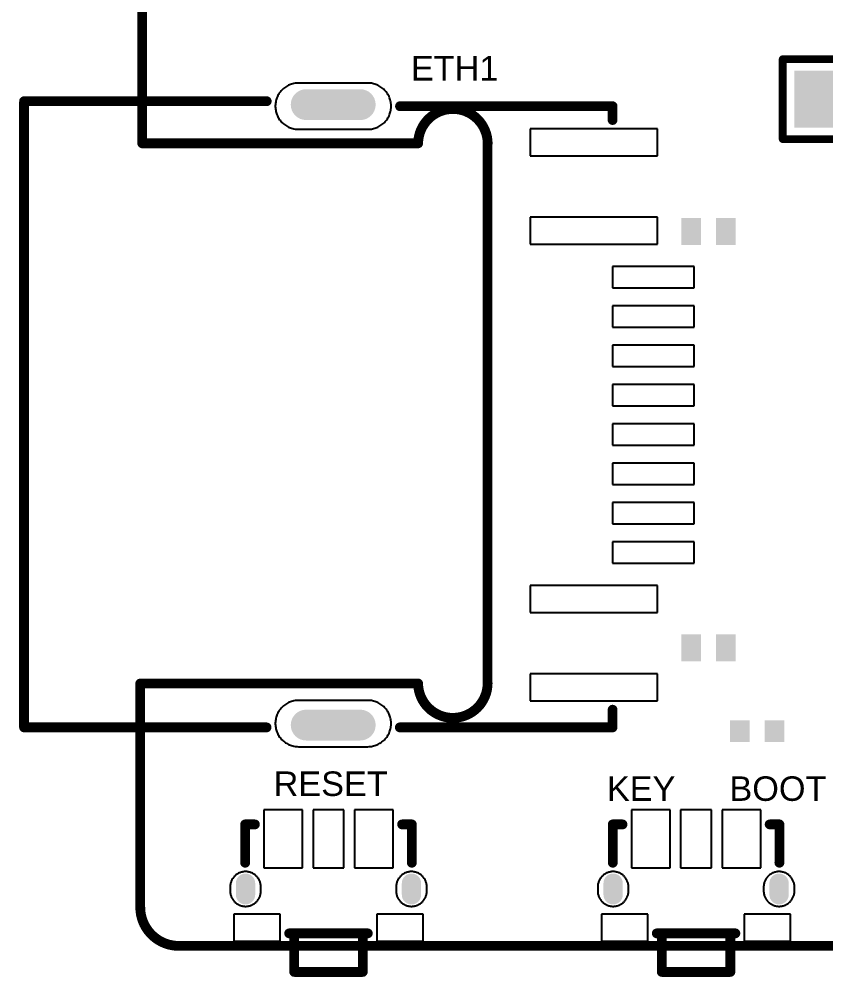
# Model space of a CAD drawing. Header units: inches. Extents: x -3.1 to 90.9, y -0.8 to 60.1.
# Drawn here: x -3.14 to 17.77, y -0.8 to 24.02 of the extents above; entities that cross this region are included whole.
import ezdxf

# ---------------------------------------------------------------- set-up
doc = ezdxf.new("R2010")
doc.units = ezdxf.units.IN
for name, color, linetype in [('Mechanical 1', 6, 'Continuous'), ('Pad Holes', 156, 'Continuous'), ('Top Overlay', 2, 'Continuous'), ('Top Paste', 8, 'Continuous')]:
    doc.layers.add(name, color=color, linetype=linetype)
doc.styles.add('Arial', font='', dxfattribs={"height": 0.2})
doc.styles.get('Arial').set_extended_font_data('Arial')

# ---------------------------------------------------------------- blocks, each defined once
blk = doc.blocks.new('SW_SMD_TS_1084_AR03526_28')
at = {"layer": 'Pad Holes'}
h = blk.add_hatch(color=7, dxfattribs=at)
edge = h.paths.add_edge_path()
edge.add_arc((-2.15, -0.3), 0.25, 180, 360)
edge.add_line((-1.9, -0.3), (-1.9, 0))
edge.add_arc((-2.15, 0), 0.25, 0, 180)
edge.add_line((-2.4, 0), (-2.4, -0.3))
h = blk.add_hatch(color=7, dxfattribs=at)
edge = h.paths.add_edge_path()
edge.add_arc((2.15, -0.3), 0.25, 180, 360)
edge.add_line((2.4, -0.3), (2.4, 0))
edge.add_arc((2.15, 0), 0.25, 0, 180)
edge.add_line((1.9, 0), (1.9, -0.3))
at = {"layer": 'Top Overlay', "const_width": 0.254}
for points in [[(-2.159, 1.524), (-1.906, 1.524)], [(-2.159, 0.531), (-2.159, 1.524)], [(1.906, 1.524), (2.159, 1.524)], [(2.159, 0.531), (2.159, 1.524)], [(-1.019, -1.3), (0.009, -1.3)], [(-0.889, -2.3), (-0.889, -1.3)], [(0.009, -1.3), (1.019, -1.3)], [(0.889, -2.3), (0.889, -1.3)], [(-0.889, -2.3), (0.009, -2.3)], [(0.009, -2.3), (0.889, -2.3)]]:
    blk.add_lwpolyline(points, dxfattribs=at)
at = {"layer": 'Top Overlay', "const_width": 0.127}
for points in [[(-2.223, 1.524, 1), (-2.095, 1.524, 1)], [(-2.223, 1.524, 1), (-2.095, 1.524, 1)], [(-1.97, 1.524, 1), (-1.843, 1.524, 1)], [(1.843, 1.524, 1), (1.97, 1.524, 1)], [(2.095, 1.524, 1), (2.223, 1.524, 1)], [(2.095, 1.524, 1), (2.223, 1.524, 1)], [(-2.223, 0.531, 1), (-2.095, 0.531, 1)], [(2.095, 0.531, 1), (2.223, 0.531, 1)], [(-1.082, -1.3, 1), (-0.955, -1.3, 1)], [(-0.952, -1.3, 1), (-0.826, -1.3, 1)], [(-0.055, -1.3, 1), (0.072, -1.3, 1)], [(-0.055, -1.3, 1), (0.072, -1.3, 1)], [(0.826, -1.3, 1), (0.952, -1.3, 1)], [(0.955, -1.3, 1), (1.082, -1.3, 1)], [(-0.952, -2.3, 1), (-0.826, -2.3, 1)], [(-0.952, -2.3, 1), (-0.826, -2.3, 1)], [(-0.055, -2.3, 1), (0.072, -2.3, 1)], [(-0.055, -2.3, 1), (0.072, -2.3, 1)], [(0.826, -2.3, 1), (0.952, -2.3, 1)], [(0.826, -2.3, 1), (0.952, -2.3, 1)]]:
    blk.add_lwpolyline(points, format="xyb", close=True, dxfattribs=at)
at = {"layer": 'Top Paste'}
for p, q in [((-0.675, 1.9), (-1.675, 1.9)), ((-1.675, 1.9), (-1.675, 0.4)), ((-0.675, 0.4), (-0.675, 1.9)), ((-0.4, 1.9), (-0.4, 1.9)), ((-0.4, 1.9), (-0.4, 0.4)), ((0.4, 1.9), (-0.4, 1.9)), ((0.4, 0.4), (0.4, 1.9)), ((0.675, 1.9), (0.675, 1.9)), ((0.675, 1.9), (0.675, 0.4)), ((1.675, 1.9), (0.675, 1.9)), ((1.675, 0.4), (1.675, 1.9)), ((-2.333, 0.256), (-2.35, 0.246)), ((-2.315, 0.265), (-2.333, 0.256)), ((-2.296, 0.272), (-2.315, 0.265)), ((-2.278, 0.279), (-2.296, 0.272)), ((-2.258, 0.285), (-2.278, 0.279)), ((-2.239, 0.29), (-2.258, 0.285)), ((-2.22, 0.294), (-2.239, 0.29)), ((-2.2, 0.297), (-2.22, 0.294)), ((-2.18, 0.299), (-2.2, 0.297)), ((-2.16, 0.3), (-2.18, 0.299)), ((-2.16, 0.3), (-2.16, 0.3)), ((-2.14, 0.3), (-2.16, 0.3)), ((-2.12, 0.299), (-2.14, 0.3)), ((-2.1, 0.297), (-2.12, 0.299)), ((-2.081, 0.294), (-2.1, 0.297)), ((-2.061, 0.29), (-2.081, 0.294)), ((-2.042, 0.285), (-2.061, 0.29)), ((-2.023, 0.279), (-2.042, 0.285)), ((-2.004, 0.272), (-2.023, 0.279)), ((-1.986, 0.265), (-2.004, 0.272)), ((-1.968, 0.256), (-1.986, 0.265)), ((-1.95, 0.246), (-1.968, 0.256)), ((-1.675, 0.4), (-0.675, 0.4)), ((-0.675, 0.4), (-0.675, 0.4)), ((-0.4, 0.4), (0.4, 0.4)), ((0.675, 0.4), (1.675, 0.4)), ((1.968, 0.256), (1.95, 0.246)), ((1.986, 0.265), (1.968, 0.256)), ((2.004, 0.272), (1.986, 0.265)), ((2.023, 0.279), (2.004, 0.272)), ((2.042, 0.285), (2.023, 0.279)), ((2.061, 0.29), (2.042, 0.285)), ((2.081, 0.294), (2.061, 0.29)), ((2.1, 0.297), (2.081, 0.294)), ((2.12, 0.299), (2.1, 0.297)), ((2.14, 0.3), (2.12, 0.299)), ((2.14, 0.3), (2.14, 0.3)), ((2.16, 0.3), (2.14, 0.3)), ((2.18, 0.299), (2.16, 0.3)), ((2.2, 0.297), (2.18, 0.299)), ((2.22, 0.294), (2.2, 0.297)), ((2.239, 0.29), (2.22, 0.294)), ((2.258, 0.285), (2.239, 0.29)), ((2.278, 0.279), (2.258, 0.285)), ((2.296, 0.272), (2.278, 0.279)), ((2.315, 0.265), (2.296, 0.272)), ((2.333, 0.256), (2.315, 0.265)), ((2.35, 0.246), (2.333, 0.256)), ((-2.532, 0.018), (-2.538, -0.001)), ((-2.526, 0.037), (-2.532, 0.018)), ((-2.519, 0.055), (-2.526, 0.037)), ((-2.51, 0.074), (-2.519, 0.055)), ((-2.501, 0.091), (-2.51, 0.074)), ((-2.491, 0.109), (-2.501, 0.091)), ((-2.481, 0.125), (-2.491, 0.109)), ((-2.469, 0.142), (-2.481, 0.125)), ((-2.457, 0.157), (-2.469, 0.142)), ((-2.443, 0.172), (-2.457, 0.157)), ((-2.429, 0.186), (-2.443, 0.172)), ((-2.415, 0.2), (-2.429, 0.186)), ((-2.4, 0.213), (-2.415, 0.2)), ((-2.384, 0.225), (-2.4, 0.213)), ((-2.367, 0.236), (-2.384, 0.225)), ((-2.35, 0.246), (-2.367, 0.236)), ((-1.933, 0.236), (-1.95, 0.246)), ((-1.917, 0.225), (-1.933, 0.236)), ((-1.901, 0.213), (-1.917, 0.225)), ((-1.885, 0.2), (-1.901, 0.213)), ((-1.871, 0.186), (-1.885, 0.2)), ((-1.857, 0.172), (-1.871, 0.186)), ((-1.844, 0.157), (-1.857, 0.172)), ((-1.831, 0.142), (-1.844, 0.157)), ((-1.82, 0.125), (-1.831, 0.142)), ((-1.809, 0.109), (-1.82, 0.125)), ((-1.799, 0.091), (-1.809, 0.109)), ((-1.79, 0.074), (-1.799, 0.091)), ((-1.782, 0.055), (-1.79, 0.074)), ((-1.774, 0.037), (-1.782, 0.055)), ((-1.768, 0.018), (-1.774, 0.037)), ((-1.762, -0.001), (-1.768, 0.018)), ((1.768, 0.018), (1.762, -0.001)), ((1.774, 0.037), (1.768, 0.018)), ((1.782, 0.055), (1.774, 0.037)), ((1.79, 0.074), (1.782, 0.055)), ((1.799, 0.091), (1.79, 0.074)), ((1.809, 0.109), (1.799, 0.091)), ((1.82, 0.125), (1.809, 0.109)), ((1.831, 0.142), (1.82, 0.125)), ((1.844, 0.157), (1.831, 0.142)), ((1.857, 0.172), (1.844, 0.157)), ((1.871, 0.186), (1.857, 0.172)), ((1.885, 0.2), (1.871, 0.186)), ((1.901, 0.213), (1.885, 0.2)), ((1.917, 0.225), (1.901, 0.213)), ((1.933, 0.236), (1.917, 0.225)), ((1.95, 0.246), (1.933, 0.236)), ((2.367, 0.236), (2.35, 0.246)), ((2.384, 0.225), (2.367, 0.236)), ((2.4, 0.213), (2.384, 0.225)), ((2.415, 0.2), (2.4, 0.213)), ((2.429, 0.186), (2.415, 0.2)), ((2.443, 0.172), (2.429, 0.186)), ((2.457, 0.157), (2.443, 0.172)), ((2.469, 0.142), (2.457, 0.157)), ((2.481, 0.125), (2.469, 0.142)), ((2.491, 0.109), (2.481, 0.125)), ((2.501, 0.091), (2.491, 0.109)), ((2.51, 0.074), (2.501, 0.091)), ((2.519, 0.055), (2.51, 0.074)), ((2.526, 0.037), (2.519, 0.055)), ((2.532, 0.018), (2.526, 0.037)), ((2.538, -0.001), (2.532, 0.018)), ((-2.548, -0.06), (-2.55, -0.08)), ((-2.55, -0.08), (-2.55, -0.1)), ((-2.55, -0.1), (-2.55, -0.2)), ((-2.55, -0.2), (-2.55, -0.22)), ((-2.55, -0.22), (-2.548, -0.24)), ((-2.546, -0.04), (-2.548, -0.06)), ((-2.548, -0.24), (-2.546, -0.26)), ((-2.542, -0.021), (-2.546, -0.04)), ((-2.538, -0.001), (-2.542, -0.021)), ((-1.758, -0.021), (-1.762, -0.001)), ((-1.755, -0.04), (-1.758, -0.021)), ((-1.752, -0.06), (-1.755, -0.04)), ((-1.755, -0.26), (-1.752, -0.24)), ((-1.751, -0.08), (-1.752, -0.06)), ((-1.752, -0.24), (-1.751, -0.22)), ((-1.75, -0.1), (-1.751, -0.08)), ((-1.751, -0.22), (-1.75, -0.2)), ((-1.75, -0.2), (-1.75, -0.1)), ((1.751, -0.08), (1.75, -0.1)), ((1.75, -0.1), (1.75, -0.2)), ((1.75, -0.2), (1.751, -0.22)), ((1.752, -0.06), (1.751, -0.08)), ((1.751, -0.22), (1.752, -0.24)), ((1.755, -0.04), (1.752, -0.06)), ((1.752, -0.24), (1.755, -0.26)), ((1.758, -0.021), (1.755, -0.04)), ((1.762, -0.001), (1.758, -0.021)), ((2.542, -0.021), (2.538, -0.001)), ((2.546, -0.04), (2.542, -0.021)), ((2.548, -0.06), (2.546, -0.04)), ((2.546, -0.26), (2.548, -0.24)), ((2.55, -0.08), (2.548, -0.06)), ((2.548, -0.24), (2.55, -0.22)), ((2.55, -0.1), (2.55, -0.08)), ((2.55, -0.2), (2.55, -0.1)), ((2.55, -0.22), (2.55, -0.2)), ((-2.546, -0.26), (-2.542, -0.279)), ((-2.542, -0.279), (-2.538, -0.299)), ((-2.538, -0.299), (-2.532, -0.318)), ((-2.532, -0.318), (-2.526, -0.337)), ((-2.526, -0.337), (-2.519, -0.355)), ((-2.519, -0.355), (-2.51, -0.374)), ((-2.51, -0.374), (-2.501, -0.391)), ((-2.501, -0.391), (-2.491, -0.409)), ((-2.491, -0.409), (-2.481, -0.425)), ((-2.481, -0.425), (-2.469, -0.442)), ((-2.469, -0.442), (-2.457, -0.457)), ((-2.457, -0.457), (-2.443, -0.472)), ((-2.443, -0.472), (-2.429, -0.486)), ((-2.429, -0.486), (-2.415, -0.5)), ((-1.885, -0.5), (-1.871, -0.486)), ((-1.871, -0.486), (-1.857, -0.472)), ((-1.857, -0.472), (-1.844, -0.457)), ((-1.844, -0.457), (-1.831, -0.442)), ((-1.831, -0.442), (-1.82, -0.425)), ((-1.82, -0.425), (-1.809, -0.409)), ((-1.809, -0.409), (-1.799, -0.391)), ((-1.799, -0.391), (-1.79, -0.374)), ((-1.79, -0.374), (-1.782, -0.355)), ((-1.782, -0.355), (-1.774, -0.337)), ((-1.774, -0.337), (-1.768, -0.318)), ((-1.768, -0.318), (-1.762, -0.299)), ((-1.762, -0.299), (-1.758, -0.279)), ((-1.758, -0.279), (-1.755, -0.26)), ((1.755, -0.26), (1.758, -0.279)), ((1.758, -0.279), (1.762, -0.299)), ((1.762, -0.299), (1.768, -0.318)), ((1.768, -0.318), (1.774, -0.337)), ((1.774, -0.337), (1.782, -0.355)), ((1.782, -0.355), (1.79, -0.374)), ((1.79, -0.374), (1.799, -0.391)), ((1.799, -0.391), (1.809, -0.409)), ((1.809, -0.409), (1.82, -0.425)), ((1.82, -0.425), (1.831, -0.442)), ((1.831, -0.442), (1.844, -0.457)), ((1.844, -0.457), (1.857, -0.472)), ((1.857, -0.472), (1.871, -0.486)), ((1.871, -0.486), (1.885, -0.5)), ((2.415, -0.5), (2.429, -0.486)), ((2.429, -0.486), (2.443, -0.472)), ((2.443, -0.472), (2.457, -0.457)), ((2.457, -0.457), (2.469, -0.442)), ((2.469, -0.442), (2.481, -0.425)), ((2.481, -0.425), (2.491, -0.409)), ((2.491, -0.409), (2.501, -0.391)), ((2.501, -0.391), (2.51, -0.374)), ((2.51, -0.374), (2.519, -0.355)), ((2.519, -0.355), (2.526, -0.337)), ((2.526, -0.337), (2.532, -0.318)), ((2.532, -0.318), (2.538, -0.299)), ((2.538, -0.299), (2.542, -0.279)), ((2.542, -0.279), (2.546, -0.26)), ((-2.415, -0.5), (-2.4, -0.513)), ((-2.4, -0.513), (-2.384, -0.525)), ((-2.384, -0.525), (-2.367, -0.536)), ((-2.367, -0.536), (-2.35, -0.546)), ((-2.35, -0.546), (-2.333, -0.556)), ((-2.333, -0.556), (-2.315, -0.565)), ((-2.315, -0.565), (-2.296, -0.572)), ((-2.296, -0.572), (-2.278, -0.579)), ((-2.278, -0.579), (-2.258, -0.585)), ((-2.258, -0.585), (-2.239, -0.59)), ((-2.239, -0.59), (-2.22, -0.594)), ((-2.22, -0.594), (-2.2, -0.597)), ((-2.2, -0.597), (-2.18, -0.599)), ((-2.18, -0.599), (-2.16, -0.6)), ((-2.16, -0.6), (-2.14, -0.6)), ((-2.14, -0.6), (-2.12, -0.599)), ((-2.12, -0.599), (-2.1, -0.597)), ((-2.1, -0.597), (-2.081, -0.594)), ((-2.081, -0.594), (-2.061, -0.59)), ((-2.061, -0.59), (-2.042, -0.585)), ((-2.042, -0.585), (-2.023, -0.579)), ((-2.023, -0.579), (-2.004, -0.572)), ((-2.004, -0.572), (-1.986, -0.565)), ((-1.986, -0.565), (-1.968, -0.556)), ((-1.968, -0.556), (-1.95, -0.546)), ((-1.95, -0.546), (-1.933, -0.536)), ((-1.933, -0.536), (-1.917, -0.525)), ((-1.917, -0.525), (-1.901, -0.513)), ((-1.901, -0.513), (-1.885, -0.5)), ((1.885, -0.5), (1.901, -0.513)), ((1.901, -0.513), (1.917, -0.525)), ((1.917, -0.525), (1.933, -0.536)), ((1.933, -0.536), (1.95, -0.546)), ((1.95, -0.546), (1.968, -0.556)), ((1.968, -0.556), (1.986, -0.565)), ((1.986, -0.565), (2.004, -0.572)), ((2.004, -0.572), (2.023, -0.579)), ((2.023, -0.579), (2.042, -0.585)), ((2.042, -0.585), (2.061, -0.59)), ((2.061, -0.59), (2.081, -0.594)), ((2.081, -0.594), (2.1, -0.597)), ((2.1, -0.597), (2.12, -0.599)), ((2.12, -0.599), (2.14, -0.6)), ((2.14, -0.6), (2.16, -0.6)), ((2.16, -0.6), (2.18, -0.599)), ((2.18, -0.599), (2.2, -0.597)), ((2.2, -0.597), (2.22, -0.594)), ((2.22, -0.594), (2.239, -0.59)), ((2.239, -0.59), (2.258, -0.585)), ((2.258, -0.585), (2.278, -0.579)), ((2.278, -0.579), (2.296, -0.572)), ((2.296, -0.572), (2.315, -0.565)), ((2.315, -0.565), (2.333, -0.556)), ((2.333, -0.556), (2.35, -0.546)), ((2.35, -0.546), (2.367, -0.536)), ((2.367, -0.536), (2.384, -0.525)), ((2.384, -0.525), (2.4, -0.513)), ((2.4, -0.513), (2.415, -0.5)), ((-2.45, -0.8), (-2.45, -0.8)), ((-2.45, -0.8), (-2.45, -1.5)), ((-1.25, -0.8), (-2.45, -0.8)), ((-1.25, -1.5), (-1.25, -0.8)), ((1.25, -0.8), (1.25, -0.8)), ((1.25, -0.8), (1.25, -1.5)), ((2.45, -0.8), (1.25, -0.8)), ((2.45, -1.5), (2.45, -0.8)), ((-2.45, -1.5), (-1.25, -1.5)), ((1.25, -1.5), (2.45, -1.5))]:
    blk.add_line(p, q, dxfattribs=at)
blk = doc.blocks.new('SW_SMD_TS_1084_AR03526_29')
at = {"layer": 'Pad Holes'}
h = blk.add_hatch(color=7, dxfattribs=at)
edge = h.paths.add_edge_path()
edge.add_arc((-2.15, -0.3), 0.25, 180, 360)
edge.add_line((-1.9, -0.3), (-1.9, 0))
edge.add_arc((-2.15, 0), 0.25, 0, 180)
edge.add_line((-2.4, 0), (-2.4, -0.3))
h = blk.add_hatch(color=7, dxfattribs=at)
edge = h.paths.add_edge_path()
edge.add_arc((2.15, -0.3), 0.25, 180, 360)
edge.add_line((2.4, -0.3), (2.4, 0))
edge.add_arc((2.15, 0), 0.25, 0, 180)
edge.add_line((1.9, 0), (1.9, -0.3))
at = {"layer": 'Top Overlay', "const_width": 0.254}
for points in [[(-2.159, 0.531), (-2.159, 1.524)], [(-2.159, 1.524), (-1.906, 1.524)], [(1.906, 1.524), (2.159, 1.524)], [(2.159, 0.531), (2.159, 1.524)], [(-1.019, -1.3), (0.009, -1.3)], [(-0.889, -2.3), (-0.889, -1.3)], [(0.009, -1.3), (1.019, -1.3)], [(0.889, -2.3), (0.889, -1.3)], [(-0.889, -2.3), (0.009, -2.3)], [(0.009, -2.3), (0.889, -2.3)]]:
    blk.add_lwpolyline(points, dxfattribs=at)
at = {"layer": 'Top Overlay', "const_width": 0.127}
for points in [[(-2.223, 1.524, 1), (-2.095, 1.524, 1)], [(-2.223, 1.524, 1), (-2.095, 1.524, 1)], [(-1.97, 1.524, 1), (-1.843, 1.524, 1)], [(1.843, 1.524, 1), (1.97, 1.524, 1)], [(2.095, 1.524, 1), (2.223, 1.524, 1)], [(2.095, 1.524, 1), (2.223, 1.524, 1)], [(-2.223, 0.531, 1), (-2.095, 0.531, 1)], [(2.095, 0.531, 1), (2.223, 0.531, 1)], [(-1.082, -1.3, 1), (-0.955, -1.3, 1)], [(-0.952, -1.3, 1), (-0.826, -1.3, 1)], [(-0.055, -1.3, 1), (0.072, -1.3, 1)], [(-0.055, -1.3, 1), (0.072, -1.3, 1)], [(0.826, -1.3, 1), (0.952, -1.3, 1)], [(0.955, -1.3, 1), (1.082, -1.3, 1)], [(-0.952, -2.3, 1), (-0.826, -2.3, 1)], [(-0.952, -2.3, 1), (-0.826, -2.3, 1)], [(-0.055, -2.3, 1), (0.072, -2.3, 1)], [(-0.055, -2.3, 1), (0.072, -2.3, 1)], [(0.826, -2.3, 1), (0.952, -2.3, 1)], [(0.826, -2.3, 1), (0.952, -2.3, 1)]]:
    blk.add_lwpolyline(points, format="xyb", close=True, dxfattribs=at)
at = {"layer": 'Top Paste'}
for p, q in [((-0.675, 1.9), (-1.675, 1.9)), ((-1.675, 1.9), (-1.675, 0.4)), ((-0.675, 0.4), (-0.675, 1.9)), ((-0.4, 1.9), (-0.4, 1.9)), ((-0.4, 1.9), (-0.4, 0.4)), ((0.4, 1.9), (-0.4, 1.9)), ((0.4, 0.4), (0.4, 1.9)), ((0.675, 1.9), (0.675, 1.9)), ((0.675, 1.9), (0.675, 0.4)), ((1.675, 1.9), (0.675, 1.9)), ((1.675, 0.4), (1.675, 1.9)), ((-2.333, 0.256), (-2.35, 0.246)), ((-2.315, 0.265), (-2.333, 0.256)), ((-2.296, 0.272), (-2.315, 0.265)), ((-2.278, 0.279), (-2.296, 0.272)), ((-2.258, 0.285), (-2.278, 0.279)), ((-2.239, 0.29), (-2.258, 0.285)), ((-2.22, 0.294), (-2.239, 0.29)), ((-2.2, 0.297), (-2.22, 0.294)), ((-2.18, 0.299), (-2.2, 0.297)), ((-2.16, 0.3), (-2.18, 0.299)), ((-2.16, 0.3), (-2.16, 0.3)), ((-2.14, 0.3), (-2.16, 0.3)), ((-2.12, 0.299), (-2.14, 0.3)), ((-2.1, 0.297), (-2.12, 0.299)), ((-2.081, 0.294), (-2.1, 0.297)), ((-2.061, 0.29), (-2.081, 0.294)), ((-2.042, 0.285), (-2.061, 0.29)), ((-2.023, 0.279), (-2.042, 0.285)), ((-2.004, 0.272), (-2.023, 0.279)), ((-1.986, 0.265), (-2.004, 0.272)), ((-1.968, 0.256), (-1.986, 0.265)), ((-1.95, 0.246), (-1.968, 0.256)), ((-1.675, 0.4), (-0.675, 0.4)), ((-0.675, 0.4), (-0.675, 0.4)), ((-0.4, 0.4), (0.4, 0.4)), ((0.675, 0.4), (1.675, 0.4)), ((1.968, 0.256), (1.95, 0.246)), ((1.986, 0.265), (1.968, 0.256)), ((2.004, 0.272), (1.986, 0.265)), ((2.023, 0.279), (2.004, 0.272)), ((2.042, 0.285), (2.023, 0.279)), ((2.061, 0.29), (2.042, 0.285)), ((2.081, 0.294), (2.061, 0.29)), ((2.1, 0.297), (2.081, 0.294)), ((2.12, 0.299), (2.1, 0.297)), ((2.14, 0.3), (2.12, 0.299)), ((2.14, 0.3), (2.14, 0.3)), ((2.16, 0.3), (2.14, 0.3)), ((2.18, 0.299), (2.16, 0.3)), ((2.2, 0.297), (2.18, 0.299)), ((2.22, 0.294), (2.2, 0.297)), ((2.239, 0.29), (2.22, 0.294)), ((2.258, 0.285), (2.239, 0.29)), ((2.278, 0.279), (2.258, 0.285)), ((2.296, 0.272), (2.278, 0.279)), ((2.315, 0.265), (2.296, 0.272)), ((2.333, 0.256), (2.315, 0.265)), ((2.35, 0.246), (2.333, 0.256)), ((-2.532, 0.018), (-2.538, -0.001)), ((-2.526, 0.037), (-2.532, 0.018)), ((-2.519, 0.055), (-2.526, 0.037)), ((-2.51, 0.074), (-2.519, 0.055)), ((-2.501, 0.091), (-2.51, 0.074)), ((-2.491, 0.109), (-2.501, 0.091)), ((-2.481, 0.125), (-2.491, 0.109)), ((-2.469, 0.142), (-2.481, 0.125)), ((-2.457, 0.157), (-2.469, 0.142)), ((-2.443, 0.172), (-2.457, 0.157)), ((-2.429, 0.186), (-2.443, 0.172)), ((-2.415, 0.2), (-2.429, 0.186)), ((-2.4, 0.213), (-2.415, 0.2)), ((-2.384, 0.225), (-2.4, 0.213)), ((-2.367, 0.236), (-2.384, 0.225)), ((-2.35, 0.246), (-2.367, 0.236)), ((-1.933, 0.236), (-1.95, 0.246)), ((-1.917, 0.225), (-1.933, 0.236)), ((-1.901, 0.213), (-1.917, 0.225)), ((-1.885, 0.2), (-1.901, 0.213)), ((-1.871, 0.186), (-1.885, 0.2)), ((-1.857, 0.172), (-1.871, 0.186)), ((-1.844, 0.157), (-1.857, 0.172)), ((-1.831, 0.142), (-1.844, 0.157)), ((-1.82, 0.125), (-1.831, 0.142)), ((-1.809, 0.109), (-1.82, 0.125)), ((-1.799, 0.091), (-1.809, 0.109)), ((-1.79, 0.074), (-1.799, 0.091)), ((-1.782, 0.055), (-1.79, 0.074)), ((-1.774, 0.037), (-1.782, 0.055)), ((-1.768, 0.018), (-1.774, 0.037)), ((-1.762, -0.001), (-1.768, 0.018)), ((1.768, 0.018), (1.762, -0.001)), ((1.774, 0.037), (1.768, 0.018)), ((1.782, 0.055), (1.774, 0.037)), ((1.79, 0.074), (1.782, 0.055)), ((1.799, 0.091), (1.79, 0.074)), ((1.809, 0.109), (1.799, 0.091)), ((1.82, 0.125), (1.809, 0.109)), ((1.831, 0.142), (1.82, 0.125)), ((1.844, 0.157), (1.831, 0.142)), ((1.857, 0.172), (1.844, 0.157)), ((1.871, 0.186), (1.857, 0.172)), ((1.885, 0.2), (1.871, 0.186)), ((1.901, 0.213), (1.885, 0.2)), ((1.917, 0.225), (1.901, 0.213)), ((1.933, 0.236), (1.917, 0.225)), ((1.95, 0.246), (1.933, 0.236)), ((2.367, 0.236), (2.35, 0.246)), ((2.384, 0.225), (2.367, 0.236)), ((2.4, 0.213), (2.384, 0.225)), ((2.415, 0.2), (2.4, 0.213)), ((2.429, 0.186), (2.415, 0.2)), ((2.443, 0.172), (2.429, 0.186)), ((2.457, 0.157), (2.443, 0.172)), ((2.469, 0.142), (2.457, 0.157)), ((2.481, 0.125), (2.469, 0.142)), ((2.491, 0.109), (2.481, 0.125)), ((2.501, 0.091), (2.491, 0.109)), ((2.51, 0.074), (2.501, 0.091)), ((2.519, 0.055), (2.51, 0.074)), ((2.526, 0.037), (2.519, 0.055)), ((2.532, 0.018), (2.526, 0.037)), ((2.538, -0.001), (2.532, 0.018)), ((-2.548, -0.06), (-2.55, -0.08)), ((-2.55, -0.08), (-2.55, -0.1)), ((-2.55, -0.1), (-2.55, -0.2)), ((-2.55, -0.2), (-2.55, -0.22)), ((-2.55, -0.22), (-2.548, -0.24)), ((-2.546, -0.04), (-2.548, -0.06)), ((-2.548, -0.24), (-2.546, -0.26)), ((-2.542, -0.021), (-2.546, -0.04)), ((-2.538, -0.001), (-2.542, -0.021)), ((-1.758, -0.021), (-1.762, -0.001)), ((-1.755, -0.04), (-1.758, -0.021)), ((-1.752, -0.06), (-1.755, -0.04)), ((-1.755, -0.26), (-1.752, -0.24)), ((-1.751, -0.08), (-1.752, -0.06)), ((-1.752, -0.24), (-1.751, -0.22)), ((-1.75, -0.1), (-1.751, -0.08)), ((-1.751, -0.22), (-1.75, -0.2)), ((-1.75, -0.2), (-1.75, -0.1)), ((1.751, -0.08), (1.75, -0.1)), ((1.75, -0.1), (1.75, -0.2)), ((1.75, -0.2), (1.751, -0.22)), ((1.752, -0.06), (1.751, -0.08)), ((1.751, -0.22), (1.752, -0.24)), ((1.755, -0.04), (1.752, -0.06)), ((1.752, -0.24), (1.755, -0.26)), ((1.758, -0.021), (1.755, -0.04)), ((1.762, -0.001), (1.758, -0.021)), ((2.542, -0.021), (2.538, -0.001)), ((2.546, -0.04), (2.542, -0.021)), ((2.548, -0.06), (2.546, -0.04)), ((2.546, -0.26), (2.548, -0.24)), ((2.55, -0.08), (2.548, -0.06)), ((2.548, -0.24), (2.55, -0.22)), ((2.55, -0.1), (2.55, -0.08)), ((2.55, -0.2), (2.55, -0.1)), ((2.55, -0.22), (2.55, -0.2)), ((-2.546, -0.26), (-2.542, -0.279)), ((-2.542, -0.279), (-2.538, -0.299)), ((-2.538, -0.299), (-2.532, -0.318)), ((-2.532, -0.318), (-2.526, -0.337)), ((-2.526, -0.337), (-2.519, -0.355)), ((-2.519, -0.355), (-2.51, -0.374)), ((-2.51, -0.374), (-2.501, -0.391)), ((-2.501, -0.391), (-2.491, -0.409)), ((-2.491, -0.409), (-2.481, -0.425)), ((-2.481, -0.425), (-2.469, -0.442)), ((-2.469, -0.442), (-2.457, -0.457)), ((-2.457, -0.457), (-2.443, -0.472)), ((-2.443, -0.472), (-2.429, -0.486)), ((-2.429, -0.486), (-2.415, -0.5)), ((-1.885, -0.5), (-1.871, -0.486)), ((-1.871, -0.486), (-1.857, -0.472)), ((-1.857, -0.472), (-1.844, -0.457)), ((-1.844, -0.457), (-1.831, -0.442)), ((-1.831, -0.442), (-1.82, -0.425)), ((-1.82, -0.425), (-1.809, -0.409)), ((-1.809, -0.409), (-1.799, -0.391)), ((-1.799, -0.391), (-1.79, -0.374)), ((-1.79, -0.374), (-1.782, -0.355)), ((-1.782, -0.355), (-1.774, -0.337)), ((-1.774, -0.337), (-1.768, -0.318)), ((-1.768, -0.318), (-1.762, -0.299)), ((-1.762, -0.299), (-1.758, -0.279)), ((-1.758, -0.279), (-1.755, -0.26)), ((1.755, -0.26), (1.758, -0.279)), ((1.758, -0.279), (1.762, -0.299)), ((1.762, -0.299), (1.768, -0.318)), ((1.768, -0.318), (1.774, -0.337)), ((1.774, -0.337), (1.782, -0.355)), ((1.782, -0.355), (1.79, -0.374)), ((1.79, -0.374), (1.799, -0.391)), ((1.799, -0.391), (1.809, -0.409)), ((1.809, -0.409), (1.82, -0.425)), ((1.82, -0.425), (1.831, -0.442)), ((1.831, -0.442), (1.844, -0.457)), ((1.844, -0.457), (1.857, -0.472)), ((1.857, -0.472), (1.871, -0.486)), ((1.871, -0.486), (1.885, -0.5)), ((2.415, -0.5), (2.429, -0.486)), ((2.429, -0.486), (2.443, -0.472)), ((2.443, -0.472), (2.457, -0.457)), ((2.457, -0.457), (2.469, -0.442)), ((2.469, -0.442), (2.481, -0.425)), ((2.481, -0.425), (2.491, -0.409)), ((2.491, -0.409), (2.501, -0.391)), ((2.501, -0.391), (2.51, -0.374)), ((2.51, -0.374), (2.519, -0.355)), ((2.519, -0.355), (2.526, -0.337)), ((2.526, -0.337), (2.532, -0.318)), ((2.532, -0.318), (2.538, -0.299)), ((2.538, -0.299), (2.542, -0.279)), ((2.542, -0.279), (2.546, -0.26)), ((-2.415, -0.5), (-2.4, -0.513)), ((-2.4, -0.513), (-2.384, -0.525)), ((-2.384, -0.525), (-2.367, -0.536)), ((-2.367, -0.536), (-2.35, -0.546)), ((-2.35, -0.546), (-2.333, -0.556)), ((-2.333, -0.556), (-2.315, -0.565)), ((-2.315, -0.565), (-2.296, -0.572)), ((-2.296, -0.572), (-2.278, -0.579)), ((-2.278, -0.579), (-2.258, -0.585)), ((-2.258, -0.585), (-2.239, -0.59)), ((-2.239, -0.59), (-2.22, -0.594)), ((-2.22, -0.594), (-2.2, -0.597)), ((-2.2, -0.597), (-2.18, -0.599)), ((-2.18, -0.599), (-2.16, -0.6)), ((-2.16, -0.6), (-2.14, -0.6)), ((-2.14, -0.6), (-2.12, -0.599)), ((-2.12, -0.599), (-2.1, -0.597)), ((-2.1, -0.597), (-2.081, -0.594)), ((-2.081, -0.594), (-2.061, -0.59)), ((-2.061, -0.59), (-2.042, -0.585)), ((-2.042, -0.585), (-2.023, -0.579)), ((-2.023, -0.579), (-2.004, -0.572)), ((-2.004, -0.572), (-1.986, -0.565)), ((-1.986, -0.565), (-1.968, -0.556)), ((-1.968, -0.556), (-1.95, -0.546)), ((-1.95, -0.546), (-1.933, -0.536)), ((-1.933, -0.536), (-1.917, -0.525)), ((-1.917, -0.525), (-1.901, -0.513)), ((-1.901, -0.513), (-1.885, -0.5)), ((1.885, -0.5), (1.901, -0.513)), ((1.901, -0.513), (1.917, -0.525)), ((1.917, -0.525), (1.933, -0.536)), ((1.933, -0.536), (1.95, -0.546)), ((1.95, -0.546), (1.968, -0.556)), ((1.968, -0.556), (1.986, -0.565)), ((1.986, -0.565), (2.004, -0.572)), ((2.004, -0.572), (2.023, -0.579)), ((2.023, -0.579), (2.042, -0.585)), ((2.042, -0.585), (2.061, -0.59)), ((2.061, -0.59), (2.081, -0.594)), ((2.081, -0.594), (2.1, -0.597)), ((2.1, -0.597), (2.12, -0.599)), ((2.12, -0.599), (2.14, -0.6)), ((2.14, -0.6), (2.16, -0.6)), ((2.16, -0.6), (2.18, -0.599)), ((2.18, -0.599), (2.2, -0.597)), ((2.2, -0.597), (2.22, -0.594)), ((2.22, -0.594), (2.239, -0.59)), ((2.239, -0.59), (2.258, -0.585)), ((2.258, -0.585), (2.278, -0.579)), ((2.278, -0.579), (2.296, -0.572)), ((2.296, -0.572), (2.315, -0.565)), ((2.315, -0.565), (2.333, -0.556)), ((2.333, -0.556), (2.35, -0.546)), ((2.35, -0.546), (2.367, -0.536)), ((2.367, -0.536), (2.384, -0.525)), ((2.384, -0.525), (2.4, -0.513)), ((2.4, -0.513), (2.415, -0.5)), ((-2.45, -0.8), (-2.45, -0.8)), ((-2.45, -0.8), (-2.45, -1.5)), ((-1.25, -0.8), (-2.45, -0.8)), ((-1.25, -1.5), (-1.25, -0.8)), ((1.25, -0.8), (1.25, -0.8)), ((1.25, -0.8), (1.25, -1.5)), ((2.45, -0.8), (1.25, -0.8)), ((2.45, -1.5), (2.45, -0.8)), ((-2.45, -1.5), (-1.25, -1.5)), ((1.25, -1.5), (2.45, -1.5))]:
    blk.add_line(p, q, dxfattribs=at)
blk = doc.blocks.new('RJ45_TH_FC_CB4_2YGSMTNL_95')
at = {"layer": 'Pad Holes'}
h = blk.add_hatch(color=7, dxfattribs=at)
edge = h.paths.add_edge_path()
edge.add_arc((-8.04, 3.447), 0.4, 180, 360)
edge.add_line((-7.64, 3.447), (-7.64, 4.847))
edge.add_arc((-8.04, 4.847), 0.4, 0, 180)
edge.add_line((-8.44, 4.847), (-8.44, 3.447))
h = blk.add_hatch(color=7, dxfattribs=at)
edge = h.paths.add_edge_path()
edge.add_arc((8.04, 3.447), 0.4, 180, 360)
edge.add_line((8.44, 3.447), (8.44, 4.847))
edge.add_arc((8.04, 4.847), 0.4, 0, 180)
edge.add_line((7.64, 4.847), (7.64, 3.447))
at = {"layer": 'Top Overlay', "const_width": 0.254}
for points in [[(-8.1, 12.158), (8.1, 12.158)], [(-8.1, 12.158), (-8.1, 5.874)], [(8.128, 12.158), (8.128, 5.87)], [(-8.1, 2.421), (-8.1, -3.092)], [(8, 2.416), (8, -3.092)], [(-8.1, -3.092), (-7.641, -3.092)], [(7.641, -3.092), (8, -3.092)]]:
    blk.add_lwpolyline(points, dxfattribs=at)
at = {"layer": 'Top Overlay', "const_width": 0.127}
for points in [[(-8.163, 12.158, 1), (-8.036, 12.158, 1)], [(-8.163, 12.158, 1), (-8.036, 12.158, 1)], [(8.036, 12.158, 1), (8.163, 12.158, 1)], [(8.065, 12.158, 1), (8.192, 12.158, 1)], [(-8.163, 5.874, 1), (-8.036, 5.874, 1)], [(8.065, 5.87, 1), (8.192, 5.87, 1)], [(-8.163, 2.421, 1), (-8.036, 2.421, 1)], [(7.936, 2.416, 1), (8.063, 2.416, 1)], [(-8.163, -3.092, 1), (-8.036, -3.092, 1)], [(-8.163, -3.092, 1), (-8.036, -3.092, 1)], [(-7.705, -3.092, 1), (-7.578, -3.092, 1)], [(7.578, -3.092, 1), (7.705, -3.092, 1)], [(7.936, -3.092, 1), (8.063, -3.092, 1)], [(7.936, -3.092, 1), (8.063, -3.092, 1)]]:
    blk.add_lwpolyline(points, format="xyb", close=True, dxfattribs=at)
at = {"layer": 'Top Paste'}
for p, q in [((-8.419, 5.477), (-8.44, 5.456)), ((-8.397, 5.497), (-8.419, 5.477)), ((-8.374, 5.517), (-8.397, 5.497)), ((-8.35, 5.535), (-8.374, 5.517)), ((-8.326, 5.552), (-8.35, 5.535)), ((-8.3, 5.567), (-8.326, 5.552)), ((-8.274, 5.581), (-8.3, 5.567)), ((-8.247, 5.594), (-8.274, 5.581)), ((-8.219, 5.606), (-8.247, 5.594)), ((-8.191, 5.616), (-8.219, 5.606)), ((-8.163, 5.625), (-8.191, 5.616)), ((-8.134, 5.632), (-8.163, 5.625)), ((-8.104, 5.638), (-8.134, 5.632)), ((-8.075, 5.643), (-8.104, 5.638)), ((-8.045, 5.646), (-8.075, 5.643)), ((-8.015, 5.647), (-8.045, 5.646)), ((-7.985, 5.647), (-8.015, 5.647)), ((-7.955, 5.646), (-7.985, 5.647)), ((-7.955, 5.646), (-7.955, 5.646)), ((-7.925, 5.643), (-7.955, 5.646)), ((-7.896, 5.638), (-7.925, 5.643)), ((-7.866, 5.632), (-7.896, 5.638)), ((-7.837, 5.625), (-7.866, 5.632)), ((-7.809, 5.616), (-7.837, 5.625)), ((-7.781, 5.606), (-7.809, 5.616)), ((-7.753, 5.594), (-7.781, 5.606)), ((-7.726, 5.581), (-7.753, 5.594)), ((-7.7, 5.567), (-7.726, 5.581)), ((-7.674, 5.552), (-7.7, 5.567)), ((-7.65, 5.535), (-7.674, 5.552)), ((-7.626, 5.517), (-7.65, 5.535)), ((-7.603, 5.497), (-7.626, 5.517)), ((-7.581, 5.477), (-7.603, 5.497)), ((-7.56, 5.456), (-7.581, 5.477)), ((7.581, 5.477), (7.56, 5.456)), ((7.603, 5.497), (7.581, 5.477)), ((7.626, 5.517), (7.603, 5.497)), ((7.65, 5.535), (7.626, 5.517)), ((7.674, 5.552), (7.65, 5.535)), ((7.7, 5.567), (7.674, 5.552)), ((7.726, 5.581), (7.7, 5.567)), ((7.753, 5.594), (7.726, 5.581)), ((7.781, 5.606), (7.753, 5.594)), ((7.809, 5.616), (7.781, 5.606)), ((7.837, 5.625), (7.809, 5.616)), ((7.866, 5.632), (7.837, 5.625)), ((7.896, 5.638), (7.866, 5.632)), ((7.925, 5.643), (7.896, 5.638)), ((7.955, 5.646), (7.925, 5.643)), ((7.985, 5.647), (7.955, 5.646)), ((8.015, 5.647), (7.985, 5.647)), ((8.045, 5.646), (8.015, 5.647)), ((8.045, 5.646), (8.045, 5.646)), ((8.075, 5.643), (8.045, 5.646)), ((8.104, 5.638), (8.075, 5.643)), ((8.133, 5.632), (8.104, 5.638)), ((8.162, 5.625), (8.133, 5.632)), ((8.191, 5.616), (8.162, 5.625)), ((8.219, 5.606), (8.191, 5.616)), ((8.247, 5.594), (8.219, 5.606)), ((8.274, 5.581), (8.247, 5.594)), ((8.3, 5.567), (8.274, 5.581)), ((8.325, 5.552), (8.3, 5.567)), ((8.35, 5.535), (8.325, 5.552)), ((8.374, 5.517), (8.35, 5.535)), ((8.397, 5.497), (8.374, 5.517)), ((8.419, 5.477), (8.397, 5.497)), ((8.44, 5.456), (8.419, 5.477)), ((-8.573, 5.224), (-8.581, 5.196)), ((-8.564, 5.253), (-8.573, 5.224)), ((-8.553, 5.281), (-8.564, 5.253)), ((-8.541, 5.308), (-8.553, 5.281)), ((-8.527, 5.334), (-8.541, 5.308)), ((-8.512, 5.36), (-8.527, 5.334)), ((-8.496, 5.385), (-8.512, 5.36)), ((-8.478, 5.41), (-8.496, 5.385)), ((-8.46, 5.433), (-8.478, 5.41)), ((-8.44, 5.456), (-8.46, 5.433)), ((-7.54, 5.433), (-7.56, 5.456)), ((-7.522, 5.41), (-7.54, 5.433)), ((-7.504, 5.385), (-7.522, 5.41)), ((-7.488, 5.36), (-7.504, 5.385)), ((-7.473, 5.334), (-7.488, 5.36)), ((-7.459, 5.308), (-7.473, 5.334)), ((-7.447, 5.281), (-7.459, 5.308)), ((-7.436, 5.253), (-7.447, 5.281)), ((-7.427, 5.224), (-7.436, 5.253)), ((-7.419, 5.196), (-7.427, 5.224)), ((7.427, 5.224), (7.419, 5.196)), ((7.436, 5.253), (7.427, 5.224)), ((7.447, 5.281), (7.436, 5.253)), ((7.459, 5.308), (7.447, 5.281)), ((7.473, 5.334), (7.459, 5.308)), ((7.488, 5.36), (7.473, 5.334)), ((7.504, 5.385), (7.488, 5.36)), ((7.522, 5.41), (7.504, 5.385)), ((7.54, 5.433), (7.522, 5.41)), ((7.56, 5.456), (7.54, 5.433)), ((8.46, 5.433), (8.44, 5.456)), ((8.478, 5.41), (8.46, 5.433)), ((8.496, 5.385), (8.478, 5.41)), ((8.512, 5.36), (8.496, 5.385)), ((8.527, 5.334), (8.512, 5.36)), ((8.541, 5.308), (8.527, 5.334)), ((8.553, 5.281), (8.541, 5.308)), ((8.564, 5.253), (8.553, 5.281)), ((8.573, 5.224), (8.564, 5.253)), ((8.581, 5.196), (8.573, 5.224)), ((-8.599, 5.077), (-8.6, 5.048)), ((-8.6, 5.048), (-8.6, 3.248)), ((-8.597, 5.107), (-8.599, 5.077)), ((-8.593, 5.137), (-8.597, 5.107)), ((-8.588, 5.166), (-8.593, 5.137)), ((-8.581, 5.196), (-8.588, 5.166)), ((-7.412, 5.166), (-7.419, 5.196)), ((-7.407, 5.137), (-7.412, 5.166)), ((-7.403, 5.107), (-7.407, 5.137)), ((-7.401, 5.077), (-7.403, 5.107)), ((-7.4, 5.048), (-7.401, 5.077)), ((-7.4, 3.248), (-7.4, 5.048)), ((7.401, 5.077), (7.4, 5.048)), ((7.4, 5.048), (7.4, 3.248)), ((7.403, 5.107), (7.401, 5.077)), ((7.407, 5.137), (7.403, 5.107)), ((7.412, 5.166), (7.407, 5.137)), ((7.419, 5.196), (7.412, 5.166)), ((8.588, 5.166), (8.581, 5.196)), ((8.593, 5.137), (8.588, 5.166)), ((8.597, 5.107), (8.593, 5.137)), ((8.599, 5.077), (8.597, 5.107)), ((8.6, 5.048), (8.599, 5.077)), ((8.6, 3.248), (8.6, 5.048)), ((-8.6, 3.248), (-8.599, 3.218)), ((-7.401, 3.218), (-7.4, 3.248)), ((7.4, 3.248), (7.401, 3.218)), ((8.599, 3.218), (8.6, 3.248)), ((-8.599, 3.218), (-8.597, 3.188)), ((-8.597, 3.188), (-8.593, 3.158)), ((-8.593, 3.158), (-8.588, 3.129)), ((-8.588, 3.129), (-8.581, 3.099)), ((-8.581, 3.099), (-8.573, 3.071)), ((-8.573, 3.071), (-8.564, 3.042)), ((-8.564, 3.042), (-8.553, 3.014)), ((-8.553, 3.014), (-8.541, 2.987)), ((-8.541, 2.987), (-8.527, 2.961)), ((-7.473, 2.961), (-7.459, 2.987)), ((-7.459, 2.987), (-7.447, 3.014)), ((-7.447, 3.014), (-7.436, 3.042)), ((-7.436, 3.042), (-7.427, 3.071)), ((-7.427, 3.071), (-7.419, 3.099)), ((-7.419, 3.099), (-7.412, 3.129)), ((-7.412, 3.129), (-7.407, 3.158)), ((-7.407, 3.158), (-7.403, 3.188)), ((-7.403, 3.188), (-7.401, 3.218)), ((7.401, 3.218), (7.403, 3.188)), ((7.403, 3.188), (7.407, 3.158)), ((7.407, 3.158), (7.412, 3.129)), ((7.412, 3.129), (7.419, 3.099)), ((7.419, 3.099), (7.427, 3.071)), ((7.427, 3.071), (7.436, 3.042)), ((7.436, 3.042), (7.447, 3.014)), ((7.447, 3.014), (7.459, 2.987)), ((7.459, 2.987), (7.473, 2.961)), ((8.527, 2.961), (8.541, 2.987)), ((8.541, 2.987), (8.553, 3.014)), ((8.553, 3.014), (8.564, 3.042)), ((8.564, 3.042), (8.573, 3.071)), ((8.573, 3.071), (8.581, 3.099)), ((8.581, 3.099), (8.588, 3.129)), ((8.588, 3.129), (8.593, 3.158)), ((8.593, 3.158), (8.597, 3.188)), ((8.597, 3.188), (8.599, 3.218)), ((-8.527, 2.961), (-8.512, 2.935)), ((-8.512, 2.935), (-8.496, 2.91)), ((-8.496, 2.91), (-8.478, 2.885)), ((-8.478, 2.885), (-8.46, 2.862)), ((-8.46, 2.862), (-8.44, 2.839)), ((-8.44, 2.839), (-8.419, 2.818)), ((-8.419, 2.818), (-8.397, 2.798)), ((-8.397, 2.798), (-8.374, 2.778)), ((-8.374, 2.778), (-8.35, 2.76)), ((-8.35, 2.76), (-8.326, 2.743)), ((-8.326, 2.743), (-8.3, 2.728)), ((-7.7, 2.728), (-7.674, 2.743)), ((-7.674, 2.743), (-7.65, 2.76)), ((-7.65, 2.76), (-7.626, 2.778)), ((-7.626, 2.778), (-7.603, 2.798)), ((-7.603, 2.798), (-7.581, 2.818)), ((-7.581, 2.818), (-7.56, 2.839)), ((-7.56, 2.839), (-7.54, 2.862)), ((-7.54, 2.862), (-7.522, 2.885)), ((-7.522, 2.885), (-7.504, 2.91)), ((-7.504, 2.91), (-7.488, 2.935)), ((-7.488, 2.935), (-7.473, 2.961)), ((7.473, 2.961), (7.488, 2.935)), ((7.488, 2.935), (7.504, 2.91)), ((7.504, 2.91), (7.522, 2.885)), ((7.522, 2.885), (7.54, 2.862)), ((7.54, 2.862), (7.56, 2.839)), ((7.56, 2.839), (7.581, 2.818)), ((7.581, 2.818), (7.603, 2.798)), ((7.603, 2.798), (7.626, 2.778)), ((7.626, 2.778), (7.65, 2.76)), ((7.65, 2.76), (7.674, 2.743)), ((7.674, 2.743), (7.7, 2.728)), ((8.3, 2.728), (8.325, 2.743)), ((8.325, 2.743), (8.35, 2.76)), ((8.35, 2.76), (8.374, 2.778)), ((8.374, 2.778), (8.397, 2.798)), ((8.397, 2.798), (8.419, 2.818)), ((8.419, 2.818), (8.44, 2.839)), ((8.44, 2.839), (8.46, 2.862)), ((8.46, 2.862), (8.478, 2.885)), ((8.478, 2.885), (8.496, 2.91)), ((8.496, 2.91), (8.512, 2.935)), ((8.512, 2.935), (8.527, 2.961)), ((-8.3, 2.728), (-8.274, 2.714)), ((-8.274, 2.714), (-8.247, 2.701)), ((-8.247, 2.701), (-8.219, 2.689)), ((-8.219, 2.689), (-8.191, 2.679)), ((-8.191, 2.679), (-8.163, 2.67)), ((-8.163, 2.67), (-8.134, 2.663)), ((-8.134, 2.663), (-8.104, 2.657)), ((-8.104, 2.657), (-8.075, 2.652)), ((-8.075, 2.652), (-8.045, 2.649)), ((-8.045, 2.649), (-8.015, 2.648)), ((-8.015, 2.648), (-7.985, 2.648)), ((-7.985, 2.648), (-7.955, 2.649)), ((-7.955, 2.649), (-7.925, 2.652)), ((-7.925, 2.652), (-7.896, 2.657)), ((-7.896, 2.657), (-7.866, 2.663)), ((-7.866, 2.663), (-7.837, 2.67)), ((-7.837, 2.67), (-7.809, 2.679)), ((-7.809, 2.679), (-7.781, 2.689)), ((-7.781, 2.689), (-7.753, 2.701)), ((-7.753, 2.701), (-7.726, 2.714)), ((-7.726, 2.714), (-7.7, 2.728)), ((7.7, 2.728), (7.726, 2.714)), ((7.726, 2.714), (7.753, 2.701)), ((7.753, 2.701), (7.781, 2.689)), ((7.781, 2.689), (7.809, 2.679)), ((7.809, 2.679), (7.837, 2.67)), ((7.837, 2.67), (7.866, 2.663)), ((7.866, 2.663), (7.896, 2.657)), ((7.896, 2.657), (7.925, 2.652)), ((7.925, 2.652), (7.955, 2.649)), ((7.955, 2.649), (7.985, 2.648)), ((7.985, 2.648), (8.015, 2.648)), ((8.015, 2.648), (8.045, 2.649)), ((8.045, 2.649), (8.075, 2.652)), ((8.075, 2.652), (8.104, 2.657)), ((8.104, 2.657), (8.133, 2.663)), ((8.133, 2.663), (8.162, 2.67)), ((8.162, 2.67), (8.191, 2.679)), ((8.191, 2.679), (8.219, 2.689)), ((8.219, 2.689), (8.247, 2.701)), ((8.247, 2.701), (8.274, 2.714)), ((8.274, 2.714), (8.3, 2.728)), ((-7.41, -0.953), (-7.41, -0.953)), ((-7.41, -0.953), (-7.41, -4.253)), ((-6.71, -0.953), (-7.41, -0.953)), ((-6.71, -4.253), (-6.71, -0.953)), ((-4.42, -0.953), (-5.12, -0.953)), ((-5.12, -0.953), (-5.12, -4.253)), ((-4.42, -4.253), (-4.42, -0.953)), ((4.42, -0.953), (4.42, -0.953)), ((4.42, -0.953), (4.42, -4.253)), ((5.12, -0.953), (4.42, -0.953)), ((5.12, -4.253), (5.12, -0.953)), ((6.71, -0.953), (6.71, -0.953)), ((6.71, -0.953), (6.71, -4.253)), ((7.41, -0.953), (6.71, -0.953)), ((7.41, -4.253), (7.41, -0.953)), ((-3.845, -3.093), (-3.845, -3.093)), ((-3.845, -3.093), (-3.845, -5.203)), ((-3.295, -3.093), (-3.845, -3.093)), ((-3.295, -5.203), (-3.295, -3.093)), ((-2.825, -3.093), (-2.825, -3.093)), ((-2.825, -3.093), (-2.825, -5.203)), ((-2.275, -3.093), (-2.825, -3.093)), ((-2.275, -5.203), (-2.275, -3.093)), ((-1.805, -3.093), (-1.805, -3.093)), ((-1.805, -3.093), (-1.805, -5.203)), ((-1.255, -3.093), (-1.805, -3.093)), ((-1.255, -5.203), (-1.255, -3.093)), ((-0.235, -3.093), (-0.785, -3.093)), ((-0.785, -3.093), (-0.785, -5.203)), ((-0.235, -5.203), (-0.235, -3.093)), ((0.785, -3.093), (0.235, -3.093)), ((0.235, -3.093), (0.235, -5.203)), ((0.785, -5.203), (0.785, -3.093)), ((1.805, -3.093), (1.255, -3.093)), ((1.255, -3.093), (1.255, -5.203)), ((1.805, -5.203), (1.805, -3.093)), ((2.825, -3.093), (2.275, -3.093)), ((2.275, -3.093), (2.275, -5.203)), ((2.825, -5.203), (2.825, -3.093)), ((3.845, -3.093), (3.295, -3.093)), ((3.295, -3.093), (3.295, -5.203)), ((3.845, -5.203), (3.845, -3.093)), ((-7.41, -4.253), (-6.71, -4.253)), ((-5.12, -4.253), (-4.42, -4.253)), ((-4.42, -4.253), (-4.42, -4.253)), ((4.42, -4.253), (5.12, -4.253)), ((6.71, -4.253), (7.41, -4.253)), ((-3.845, -5.203), (-3.295, -5.203)), ((-2.825, -5.203), (-2.275, -5.203)), ((-1.805, -5.203), (-1.255, -5.203)), ((-0.785, -5.203), (-0.235, -5.203)), ((-0.235, -5.203), (-0.235, -5.203)), ((0.235, -5.203), (0.785, -5.203)), ((0.785, -5.203), (0.785, -5.203)), ((1.255, -5.203), (1.805, -5.203)), ((1.805, -5.203), (1.805, -5.203)), ((2.275, -5.203), (2.825, -5.203)), ((2.825, -5.203), (2.825, -5.203)), ((3.295, -5.203), (3.845, -5.203)), ((3.845, -5.203), (3.845, -5.203))]:
    blk.add_line(p, q, dxfattribs=at)
blk = doc.blocks.new('R0402_151')
at = {"layer": 'Top Paste'}
for points in [[(-0.705, -0.35), (-0.705, 0.35), (-0.195, 0.35), (-0.195, -0.35)], [(0.195, -0.35), (0.195, 0.35), (0.705, 0.35), (0.705, -0.35)]]:
    blk.add_hatch(color=8, dxfattribs=at).paths.add_polyline_path(points)
blk = doc.blocks.new('R0402_152')
at = {"layer": 'Top Paste'}
for points in [[(-0.705, -0.35), (-0.705, 0.35), (-0.195, 0.35), (-0.195, -0.35)], [(0.195, -0.35), (0.195, 0.35), (0.705, 0.35), (0.705, -0.35)]]:
    blk.add_hatch(color=8, dxfattribs=at).paths.add_polyline_path(points)
blk = doc.blocks.new('C0402_204')
at = {"layer": 'Top Paste'}
for points in [[(-0.705, -0.28), (-0.705, 0.28), (-0.195, 0.28), (-0.195, -0.28)], [(0.195, -0.28), (0.195, 0.28), (0.705, 0.28), (0.705, -0.28)]]:
    blk.add_hatch(color=8, dxfattribs=at).paths.add_polyline_path(points)
blk = doc.blocks.new('0805_L_444')
at = {"layer": 'Top Paste'}
for points in [[(-1.47, 0.735), (-0.31, 0.735), (-0.31, -0.735), (-1.47, -0.735)], [(0.31, 0.735), (1.47, 0.735), (1.47, -0.735), (0.31, -0.735)]]:
    blk.add_hatch(color=8, dxfattribs=at).paths.add_polyline_path(points)
at = {"layer": 'Top Overlay', "const_width": 0.2}
for points in [[(1.77, 1.035), (-1.77, 1.035)], [(-1.77, 1.035), (-1.77, -1.035)], [(1.77, 1.035), (1.77, -1.035)], [(1.77, -1.035), (-1.77, -1.035)]]:
    blk.add_lwpolyline(points, dxfattribs=at)
at = {"layer": 'Top Overlay', "const_width": 0.1}
for points in [[(-1.82, 1.035, 1), (-1.72, 1.035, 1)], [(-1.82, 1.035, 1), (-1.72, 1.035, 1)], [(1.72, 1.035, 1), (1.82, 1.035, 1)], [(1.72, 1.035, 1), (1.82, 1.035, 1)], [(-1.82, -1.035, 1), (-1.72, -1.035, 1)], [(-1.82, -1.035, 1), (-1.72, -1.035, 1)], [(1.72, -1.035, 1), (1.82, -1.035, 1)], [(1.72, -1.035, 1), (1.82, -1.035, 1)]]:
    blk.add_lwpolyline(points, format="xyb", close=True, dxfattribs=at)

msp = doc.modelspace()

# ---------------------------------------------------------------- linework, layer by layer
at = {"layer": 'Mechanical 1', "const_width": 0.254}
for points in [[(0.052, 20.8), (0.052, 25.755)], [(0.052, 20.8), (0.816, 20.8)], [(0.816, 20.8), (2.7, 20.8)], [(2.7, 20.8), (7.2, 20.8)], [(9, 20.4), (9, 20.8)], [(9, 6.807), (9, 20.4)], [(0, 1), (0, 6.8)], [(0, 6.8), (5.3, 6.8)], [(5.3, 6.8), (7.2, 6.8)], [(9, 6.807), (9.001, 6.806)], [(1, 0), (89, 0)]]:
    msp.add_lwpolyline(points, dxfattribs=at)
for points in [[(7.2, 20.8, -0.988398), (9.003, 20.8)], [(9.001, 6.806, -0.991677), (7.2, 6.8)], [(1, 0, -0.414214), (0, 1)]]:
    msp.add_lwpolyline(points, format="xyb", dxfattribs=at)
at = {"layer": 'Mechanical 1', "const_width": 0.127}
for points in [[(-0.012, 20.8, 1), (0.115, 20.8, 1)], [(-0.012, 20.8, 1), (0.115, 20.8, 1)], [(0.753, 20.8, 1), (0.88, 20.8, 1)], [(0.753, 20.8, 1), (0.88, 20.8, 1)], [(2.636, 20.8, 1), (2.763, 20.8, 1)], [(2.636, 20.8, 1), (2.763, 20.8, 1)], [(7.137, 20.8, 1), (7.264, 20.8, 1)], [(7.137, 20.8, 1), (7.264, 20.8, 1)], [(8.936, 20.8, 1), (9.063, 20.8, 1)], [(8.94, 20.8, 1), (9.067, 20.8, 1)], [(8.936, 20.4, 1), (9.063, 20.4, 1)], [(8.936, 20.4, 1), (9.063, 20.4, 1)], [(-0.063, 6.8, 1), (0.064, 6.8, 1)], [(-0.063, 6.8, 1), (0.064, 6.8, 1)], [(5.236, 6.8, 1), (5.363, 6.8, 1)], [(5.236, 6.8, 1), (5.363, 6.8, 1)], [(7.137, 6.8, 1), (7.264, 6.8, 1)], [(7.137, 6.8, 1), (7.264, 6.8, 1)], [(8.936, 6.807, 1), (9.063, 6.807, 1)], [(8.936, 6.807, 1), (9.063, 6.807, 1)], [(8.938, 6.806, 1), (9.065, 6.806, 1)], [(8.938, 6.806, 1), (9.065, 6.806, 1)], [(-0.063, 1, 1), (0.064, 1, 1)], [(-0.063, 1, 1), (0.064, 1, 1)], [(0.937, 0, 1), (1.064, 0, 1)], [(0.937, 0, 1), (1.064, 0, 1)]]:
    msp.add_lwpolyline(points, format="xyb", close=True, dxfattribs=at)

# ---------------------------------------------------------------- block references
for name, p, rotation in [('0805_L_444', (18.416, 21.945), 180), ('RJ45_TH_FC_CB4_2YGSMTNL_95', (9.147, 13.763), 90), ('R0402_152', (14.726, 18.516), 180), ('R0402_151', (14.726, 7.721), 180)]:
    msp.add_blockref(name, p, dxfattribs=dict(rotation=rotation))
for name, p in [('C0402_204', (15.985, 5.562)), ('SW_SMD_TS_1084_AR03526_29', (4.878, 1.625)), ('SW_SMD_TS_1084_AR03526_28', (14.403, 1.625))]:
    msp.add_blockref(name, p)

# ---------------------------------------------------------------- texts
at = {"layer": 'Top Overlay', "style": 'Arial'}
for s, p in [('ETH1', (7.012, 22.428)), ('RESET', (3.456, 3.886)), ('KEY', (12.092, 3.759)), ('BOOT', (15.267, 3.759))]:
    msp.add_text(s, height=0.635, dxfattribs=at).set_placement(p)

doc.saveas('drawing.dxf')
